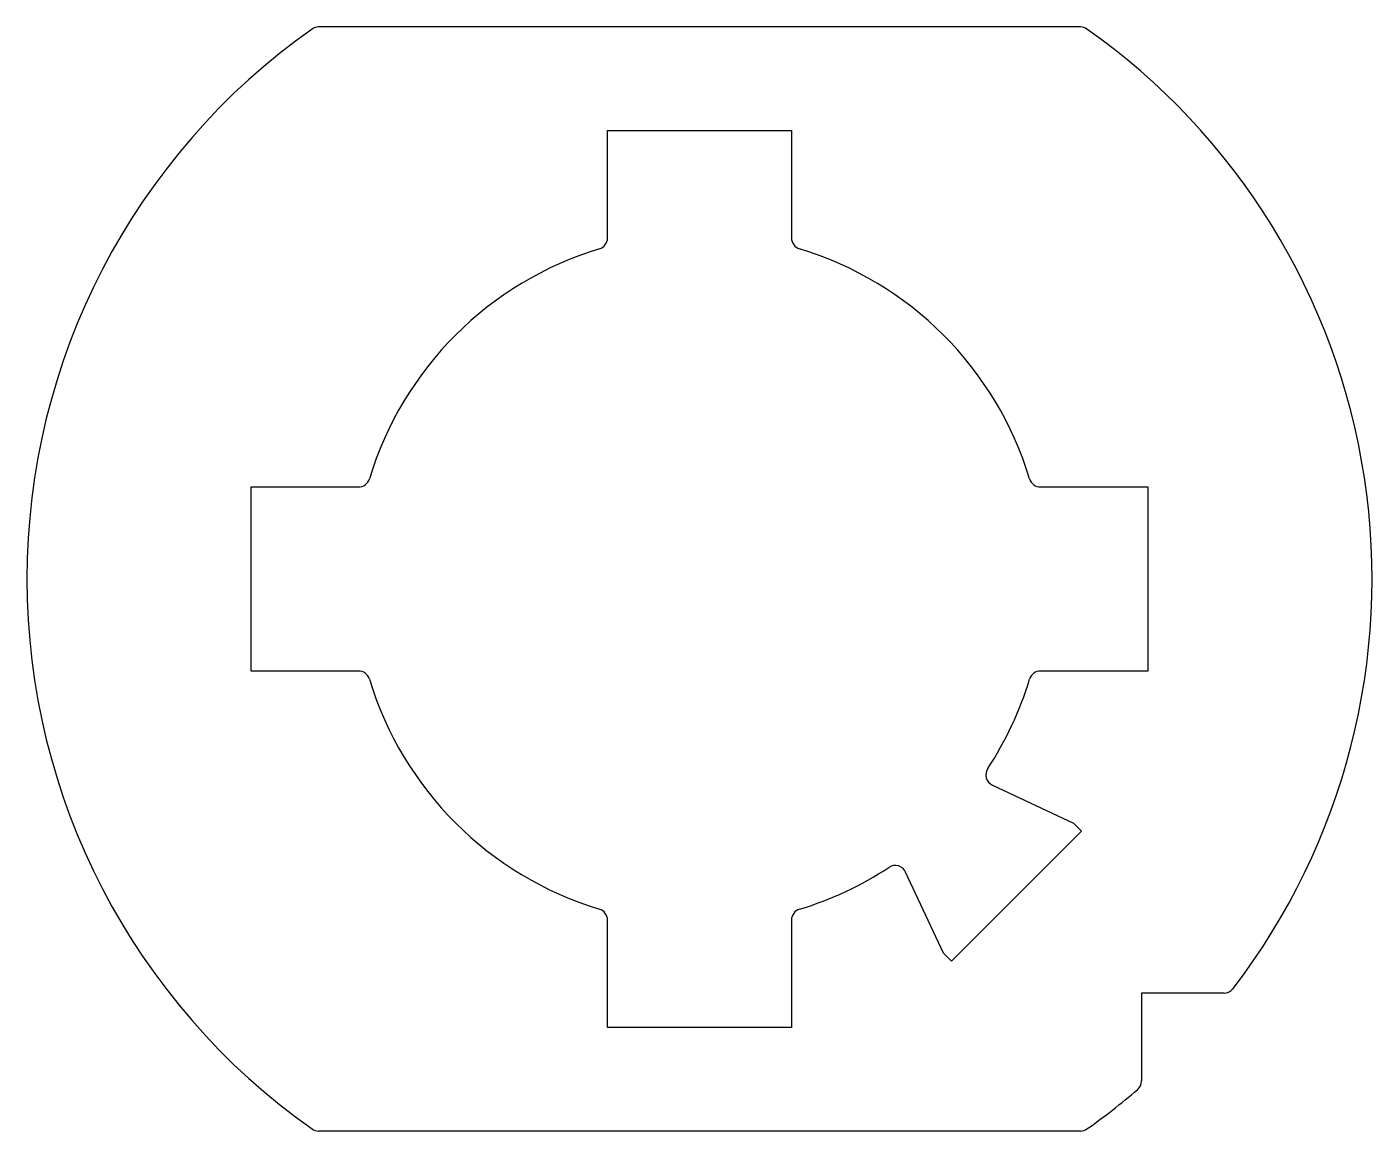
# Model space of a CAD drawing. Extents: x 2516.2 to 2574.7, y 1446.1 to 1494.1.
import ezdxf

# ---------------------------------------------------------------- set-up
doc = ezdxf.new("R2010")
doc.units = 0
doc.layers.get('0').update_dxf_attribs({"linetype": 'CONTINUOUS'})

msp = doc.modelspace()

# ---------------------------------------------------------------- linework, layer by layer
for p, q in [((2562.031, 1494.136), (2528.907, 1494.136)), ((2541.469, 1484.968), (2541.469, 1489.636)), ((2541.469, 1489.636), (2549.469, 1489.636)), ((2549.469, 1489.636), (2549.469, 1484.968)), ((2525.969, 1466.136), (2525.969, 1474.136)), ((2525.969, 1474.136), (2530.637, 1474.136)), ((2560.301, 1474.136), (2564.969, 1474.136)), ((2564.969, 1474.136), (2564.969, 1466.136)), ((2530.637, 1466.136), (2525.969, 1466.136)), ((2564.969, 1466.136), (2560.301, 1466.136)), ((2558.212, 1461.171), (2561.732, 1459.529)), ((2562.086, 1459.176), (2556.429, 1453.519)), ((2561.732, 1459.529), (2562.086, 1459.176)), ((2556.076, 1453.873), (2554.434, 1457.394)), ((2541.469, 1450.636), (2541.469, 1455.304)), ((2549.469, 1455.304), (2549.469, 1450.636)), ((2556.429, 1453.519), (2556.076, 1453.873)), ((2564.689, 1452.136), (2564.689, 1448.316)), ((2568.279, 1452.136), (2564.689, 1452.136)), ((2549.469, 1450.636), (2541.469, 1450.636)), ((2562.031, 1446.136), (2528.907, 1446.136))]:
    msp.add_line(p, q)
for centre, radius, start, end in [((2528.907, 1493.636), 0.5, 90, 125.1755), ((2562.031, 1493.636), 0.5, 54.8245, 90), ((2545.469, 1470.136), 29.25, 125.1755, 234.8245), ((2545.469, 1470.136), 29.25, 322.50475, 54.8245), ((2540.969, 1484.968), 0.5, 286.87727, 0), ((2549.969, 1484.968), 0.5, 180, 253.12273), ((2545.469, 1470.136), 15, 106.87727, 163.12273), ((2545.469, 1470.136), 15, 16.87727, 73.12273), ((2530.637, 1474.636), 0.5, 270, 343.12273), ((2560.301, 1474.636), 0.5, 196.87727, 270), ((2530.637, 1465.636), 0.5, 16.87727, 90), ((2560.301, 1465.636), 0.5, 90, 163.12273), ((2545.469, 1470.136), 15, 196.87727, 253.12273), ((2545.469, 1470.136), 15, 326.69219, 343.12273), ((2558.423, 1461.624), 0.5, 146.69219, 245), ((2545.469, 1470.136), 15, 286.87727, 303.30781), ((2553.981, 1457.182), 0.5, 25, 123.30781), ((2540.969, 1455.304), 0.5, 0, 73.12273), ((2549.969, 1455.304), 0.5, 106.87727, 180), ((2568.279, 1452.636), 0.5, 270, 322.50475), ((2545.469, 1470.136), 29.25, 305.1755, 310.62721), ((2564.189, 1448.316), 0.5, 310.62721, 360), ((2528.907, 1446.636), 0.5, 234.8245, 270), ((2562.031, 1446.636), 0.5, 270, 305.1755)]:
    msp.add_arc(centre, radius, start, end)

doc.saveas('drawing.dxf')
